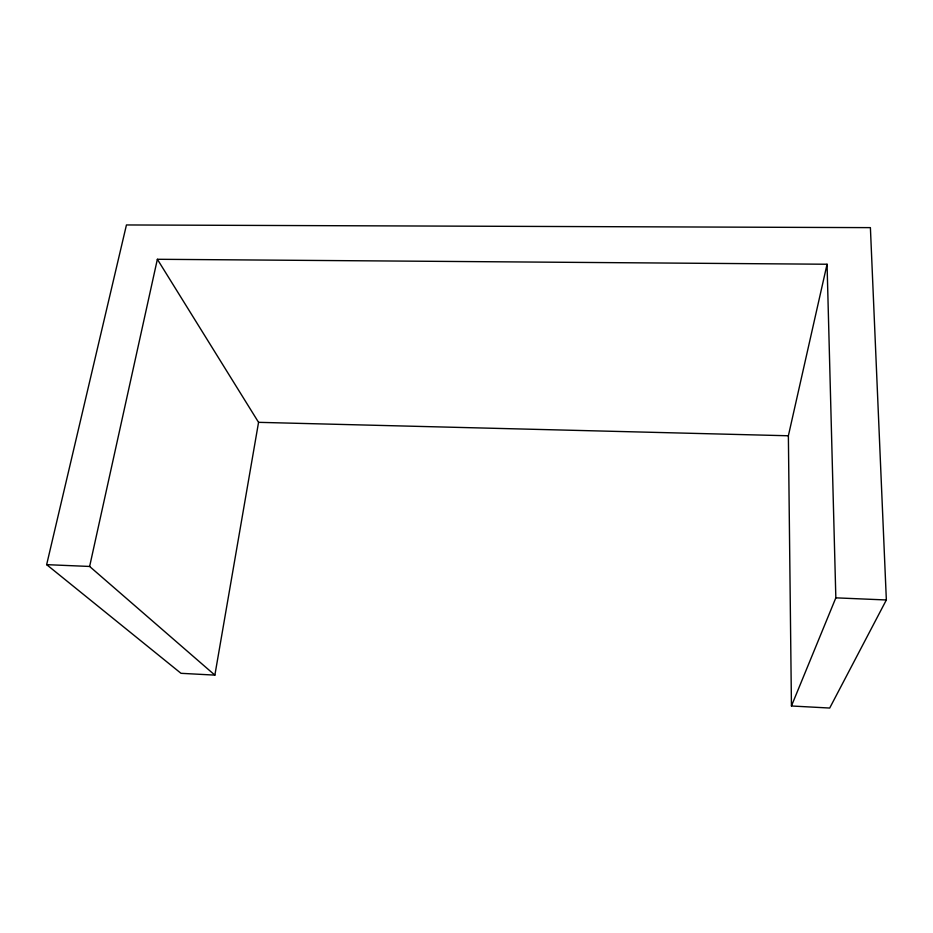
<?xml version="1.0" encoding="UTF-8"?>
<svg xmlns="http://www.w3.org/2000/svg" width="933" height="933" viewBox="0 0 933 933"><rect width="100%" height="100%" fill="white"/><g stroke="black" fill="none" stroke-linecap="round" stroke-linejoin="round"><path stroke-width="1.4" d="M214.87 675.119L258.558 422.334L157.362 259.281L827.058 264.237L835.84 597.843L791.441 705.989L829.705 708.042L886.35 599.977L870.396 227.629L126.445 224.958L46.65 564.652L181.002 673.311L214.87 675.119L89.626 566.459L46.65 564.652M89.626 566.459L157.362 259.281M791.441 705.989L788.373 435.769L827.058 264.237M258.558 422.334L788.373 435.769M835.84 597.843L886.35 599.977"/></g></svg>
